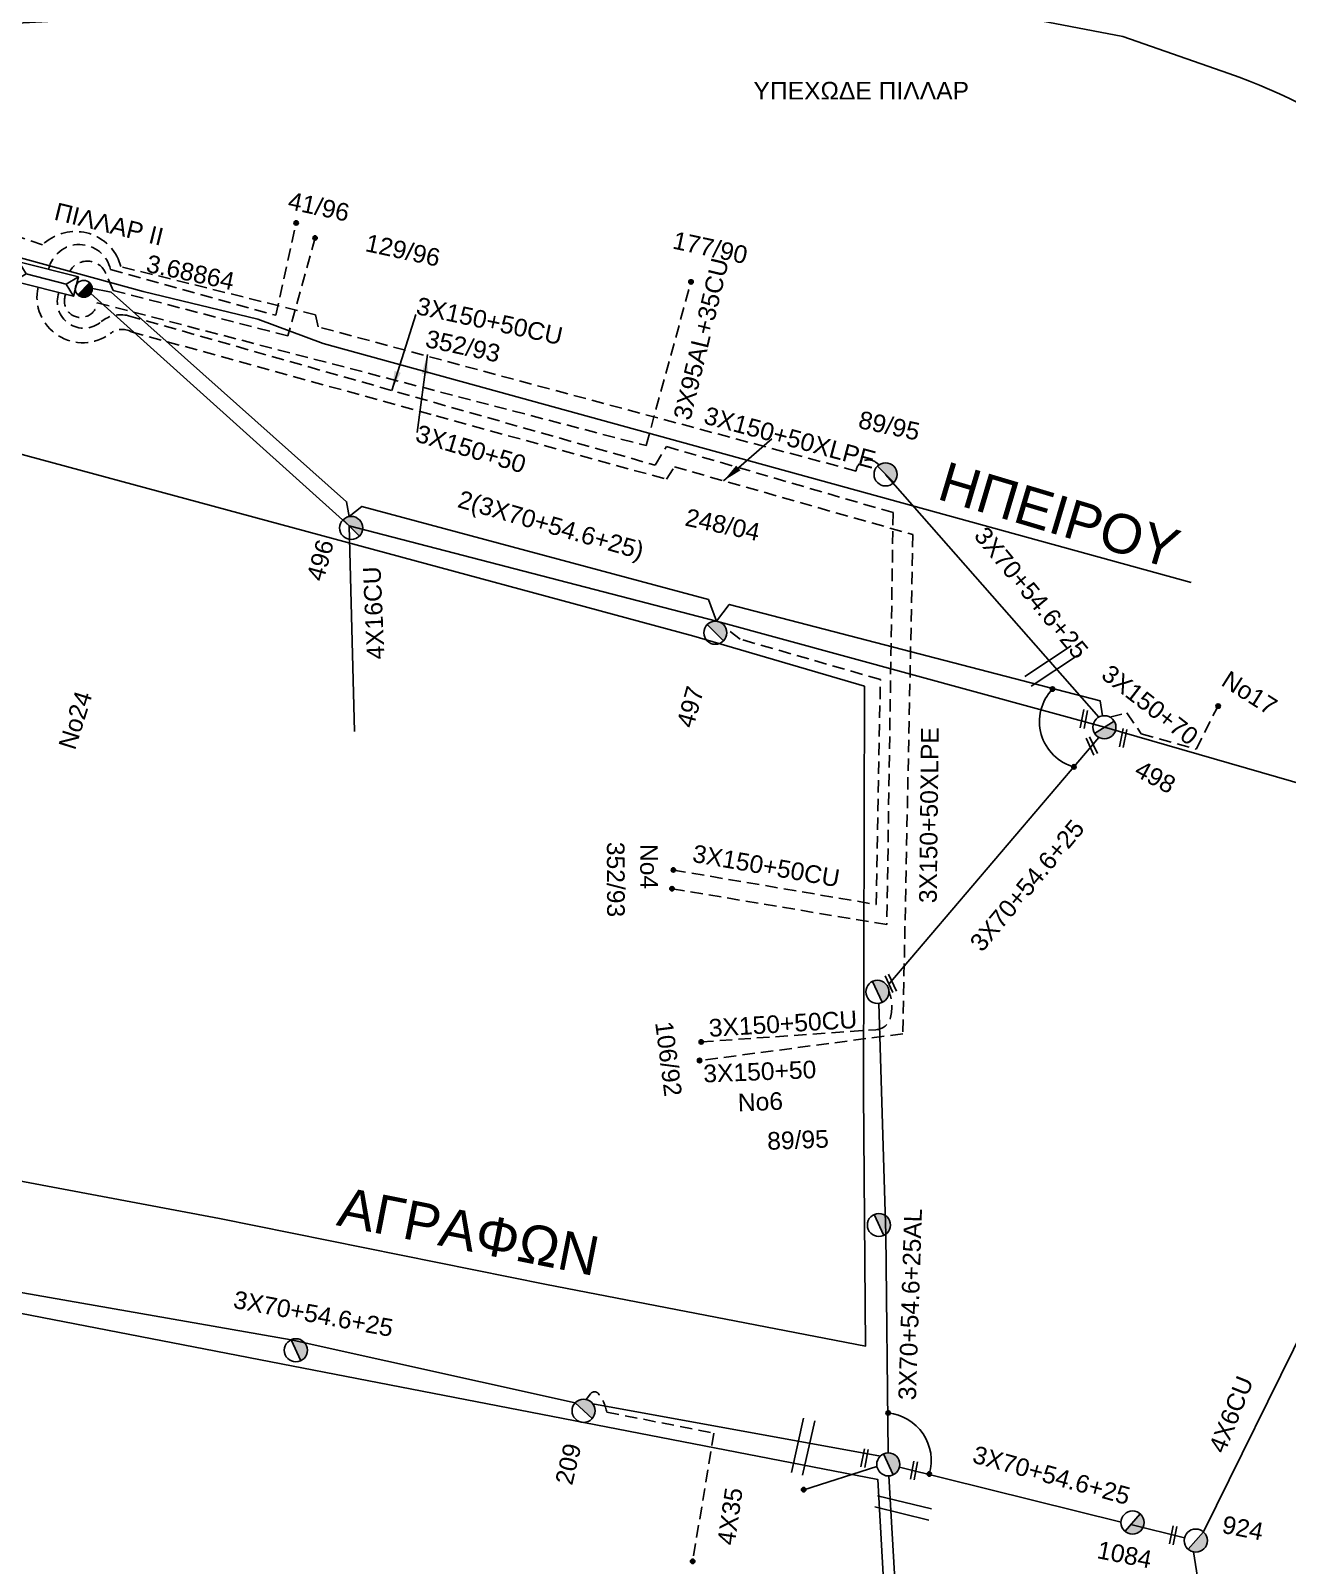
# Model space of a CAD drawing. Header units: millimetres. Extents: x 2999 to 5218, y 1863 to 2903.
# Drawn here: x 3919.1 to 4047.4, y 2453.6 to 2610.3 of the extents above; entities that cross this region are included whole.
import ezdxf

# ---------------------------------------------------------------- set-up
doc = ezdxf.new("R2010")
doc.units = ezdxf.units.MM
doc.header["$LTSCALE"] = 0.5
doc.linetypes.add('DASHED', pattern=[19.05, 12.7, -6.35])
for name, color, linetype in [('Άγνωστα', 7, 'Continuous'), ('Εναέρια παροχή ΧΤ 4x16', 7, 'SYN_LINE'), ('Επιγραφές - Σχήματα', 7, 'Continuous'), ('Καλώδια ΧΤ   3x150+50CU', 7, 'DASHED'), ('Καλώδια ΧΤ   3x150AL+50XLPE', 7, 'DASHED'), ('Καλώδια ΧΤ   4x6CU', 7, 'DASHED'), ('Μηχανική τομή', 7, 'Continuous'), ('Στύλος ΦΜ', 7, 'Continuous'), ('Στύλος ΦΜ @ 1', 7, 'Continuous'), ('Συνδέσεις', 7, 'Continuous'), ('Συνεστραμμένα ΧΤ   3x70+54.6+25 AL', 7, 'SYN_LINE'), ('Τομή', 7, 'Continuous'), ('Υποσταθμός εναέριος 2 στύλων', 7, 'Continuous'), ('Υποσταθμός πόλεως', 7, 'Continuous'), ('Υπόβαθρο ΔΕΗ', 7, 'Continuous')]:
    doc.layers.add(name, color=color, linetype=linetype)
doc.styles.add('arial', font='ARIAL.TTF')
doc.styles.get("Standard").update_dxf_attribs({"font": 'ARIAL.TTF'})
doc.linetypes.add('SYN_LINE', pattern='A,0.5,-0.0001,["/\\/\\/\\/",Standard,S=0.1,R=0,X=0,Y=-0.05],-0.25', length=0.7501)
doc.dimstyles.new('ISO-25', dxfattribs={"dimtxt": 2.5, "dimasz": 2.5, "dimexe": 1.25, "dimexo": 0.625, "dimtad": 1, "dimtxsty": 'Standard', "dimcen": 2.5, "dimadec": 0, "dimazin": 0, "dimtfac": 1, "dimtmove": 0, "dimatfit": 3, "dimfxl": 1, "dimarcsym": 0})

# ---------------------------------------------------------------- blocks, each defined once
blk = doc.blocks.new('ΜΗΧΑΝΙΚΗ ΤΟΜΗ')
at = {"layer": 'Μηχανική τομή', "ltscale": 40}
for p, q in [((-1.89, 0.78), (1.89, 0.78)), ((1.89, 0), (-1.89, 0))]:
    blk.add_line(p, q, dxfattribs=at)
blk = doc.blocks.new('ΤΟΜΗ')
at = {"layer": 'Τομή', "ltscale": 40}
for p, q in [((-5.68, 0), (5.68, 0)), ((5.68, -2.33), (-5.68, -2.33))]:
    blk.add_line(p, q, dxfattribs=at)
blk = doc.blocks.new('ΥΠΑΡΧΩΝ ΤΣΙΜΕΝΤΕΝΙΟΣ ΣΤΥΛΟΣ')
at = {"layer": 'Στύλος ΦΜ'}
blk.add_hatch(color=7, dxfattribs=at).paths.add_polyline_path([(-1.29, -2.28, 0.574793), (2.62, 0, 0.268822), (1.3, 2.27)])
at = {"layer": 'Στύλος ΦΜ', "color": 7}
blk.add_line((-1.29, -2.28), (1.3, 2.27), dxfattribs=at)
blk.add_circle((0, 0), 2.62, dxfattribs=at)
at = {"layer": 'Στύλος ΦΜ', "flags": 4}
for tag, p in [('ΑΡΙΘΜΟΣ', (-4.68, 8.05)), ('ΤΥΠΟΣ', (-4.91, 3.03))]:
    blk.add_attdef(tag, p, '', height=4, dxfattribs=at)
blk = doc.blocks.new('ΥΠΟΣΤΑΘΜΟΣ ΕΝΑΕΡΙΟΣ ΕΠΙ 2 ΣΤΥΛΩΝ')
at = {"layer": 'Υποσταθμός εναέριος 2 στύλων', "linetype": 'Continuous'}
for points in [[(-11.97, -2.11, 0.574793), (-8.45, -0.07, 0.268822), (-9.64, 1.98)], [(9.68, -2.15, 0.574793), (13.19, -0.1, 0.268822), (12.01, 1.95)]]:
    blk.add_hatch(color=256, dxfattribs=at).paths.add_polyline_path(points)
for p, q in [((-11.97, -2.11), (-9.64, 1.98)), ((9.68, -2.15), (12.01, 1.95))]:
    blk.add_line(p, q, dxfattribs=at)
for centre in [(-10.81, -0.07), (10.84, -0.1)]:
    blk.add_circle(centre, 2.36, dxfattribs=at)
at = {"layer": 'Υποσταθμός πόλεως', "linetype": 'Continuous', "ltscale": 40}
blk.add_lwpolyline([(-8.57, 2.82), (8.57, 2.82), (8.57, -2.82), (-8.57, -2.82)], close=True, dxfattribs=at)
for points in [[(-5.75, 0), (-8.57, 2.82)], [(-8.57, -2.82), (-5.75, 0)], [(-5.75, 0), (5.75, 0)], [(5.75, 0), (8.57, 2.82)], [(8.57, -2.82), (5.75, 0)]]:
    blk.add_lwpolyline(points, dxfattribs=at)
at = {"layer": 'Υποσταθμός εναέριος 2 στύλων', "ltscale": 40, "flags": 1}
for tag, p in [('ΜΕΤΑΣΧΗΜΑΤΙΣΜΟΣ', (14.09, 2.51)), ('ΙΣΧΥΣ', (14.07, -0.28)), ('ΑΡΙΘΜΟΣ', (14.19, -3))]:
    blk.add_attdef(tag, p, '', height=1.8, dxfattribs=at)
blk = doc.blocks.new('_ΣΥΝΔΕΣΗ')
at = {"layer": 'Συνδέσεις', "linetype": 'SYN_LINE', "ltscale": 40}
blk.add_hatch(color=256, dxfattribs=at).paths.add_polyline_path([(0.5, -0.01, 1), (-0.5, -0.01, 1)])
at = {"layer": 'Συνδέσεις'}
blk.add_circle((0, -0.01), 0.5, dxfattribs=at)

msp = doc.modelspace()

# ---------------------------------------------------------------- linework, layer by layer
at = {"layer": 'Άγνωστα', "color": 85, "linetype": 'DASHED', "ltscale": 0.2}
msp.add_lwpolyline([(3920.93, 2585.96, -0.803214), (3927.25, 2585.92), (3944.14, 2581.25), (3946.2, 2590.69)], format="xyb", dxfattribs=at)
at = {"layer": 'Άγνωστα', "color": 133, "linetype": 'DASHED', "ltscale": 0.2}
for points in [[(3920.31, 2588.44), (3917.47, 2589.39, 0.472826), (3915.16, 2587.94)], [(4005.79, 2566.03), (4005.72, 2565.99), (4005.41, 2566.22, 0.587405), (4003.36, 2565.35), (3948.46, 2580.07), (3948.18, 2581.29), (3928.31, 2586.22), (3928.03, 2587.03, 0.517031), (3920.31, 2588.44)]]:
    msp.add_lwpolyline(points, format="xyb", dxfattribs=at)
at = {"layer": 'Άγνωστα', "color": 173, "linetype": 'DASHED', "ltscale": 0.2}
msp.add_lwpolyline([(3948.13, 2589.16), (3945.34, 2579.14), (3927.52, 2583.8), (3926.78, 2585.53, 0.619335), (3923.09, 2585.74, 34.800576)], format="xyb", dxfattribs=at)
at = {"layer": 'Άγνωστα', "color": 2, "linetype": 'DASHED', "ltscale": 0.2}
msp.add_lwpolyline([(3925.9, 2582.54), (3981.92, 2567.95), (3986.51, 2584.66)], dxfattribs=at)
at = {"layer": 'Άγνωστα', "color": 6, "linetype": 'DASHED', "ltscale": 0.2}
msp.add_lwpolyline([(4029.27, 2540.22), (4031.01, 2540.66), (4031.01, 2540.66), (4032.47, 2538.53), (4038.06, 2536.95), (4040.34, 2541.41)], dxfattribs=at)
at = {"layer": 'Άγνωστα', "color": 5, "linetype": 'DASHED', "ltscale": 0.2}
msp.add_lwpolyline([(4008.13, 2507.89), (3987.38, 2505.15)], dxfattribs=at)
at = {"layer": 'Άγνωστα', "color": 2, "linetype": 'DASHED', "ltscale": 0.2}
msp.add_lwpolyline([(3975.81, 2470.54), (3976.24, 2471.12, -0.499087), (3977.07, 2471.13, -0.118538), (3977.91, 2469.25), (3988.84, 2467.11), (3986.68, 2454.02)], format="xyb", dxfattribs=at)
msp.add_arc((3924.22, 2582.71), 1.68, 156.1777, 354.0749, dxfattribs=at)
at = {"layer": 'Εναέρια παροχή ΧΤ 4x16', "color": 7, "linetype": 'SYN_LINE', "ltscale": 20}
msp.add_line((3951.61, 2559.76), (3952.16, 2538.76), dxfattribs=at)
at = {"layer": 'Επιγραφές - Σχήματα', "color": 1}
msp.add_line((3927.32, 2583.62), (3925.23, 2584.02), dxfattribs=at)
at = {"layer": 'Επιγραφές - Σχήματα', "ltscale": 0.2}
for centre, radius, start, end in [((4026.88, 2539.77), 4.8, 136.3061, 255.3844), ((4006.16, 2464.32), 4.87, 343.4743, 84.4329)]:
    msp.add_arc(centre, radius, start, end, dxfattribs=at)
at = {"layer": 'Καλώδια ΧΤ   3x150+50CU', "color": 30, "linetype": 'DASHED', "ltscale": 0.2}
msp.add_lwpolyline([(3921.98, 2583.57, 0.776868), (3926.31, 2580.61, -0.240296), (3929.07, 2581.21), (3982.84, 2565.95), (3984, 2567.85), (4007.14, 2561.1), (4006.5, 2519.03), (3984.57, 2522.7)], format="xyb", dxfattribs=at)
at = {"layer": 'Καλώδια ΧΤ   3x150+50CU', "color": 6, "ltscale": 0.2}
for points in [[(4005.41, 2521.09), (4005.84, 2544.05), (3991.52, 2548.19), (3990.2, 2549.23)], [(3984.71, 2524.61), (4005.41, 2521.09)]]:
    msp.add_lwpolyline(points, dxfattribs=at)
at = {"layer": 'Καλώδια ΧΤ   3x150+50CU', "color": 1, "ltscale": 0.2}
msp.add_lwpolyline([(3987.54, 2507.06), (4005.37, 2508.3, 0.324958), (4006.87, 2509.55, 0.153091), (4006.71, 2512.24, 18.870687)], format="xyb", dxfattribs=at)
at = {"layer": 'Καλώδια ΧΤ   3x150AL+50XLPE', "color": 5, "linetype": 'DASHED', "ltscale": 0.2}
msp.add_lwpolyline([(3919.85, 2584.11, 0.695553), (3927.22, 2579.39, -0.302296), (3929.37, 2579.57), (3960.51, 2570.98), (3983.99, 2564.52), (3984.81, 2565.78), (4009.16, 2558.86), (4008.13, 2507.89)], format="xyb", dxfattribs=at)
at = {"layer": 'Καλώδια ΧΤ   4x6CU', "color": 1, "linetype": 'SYN_LINE', "ltscale": 20}
for points in [[(4038.81, 2457.03), (4049.33, 2478.33)], [(4037.81, 2454.98), (4042.11, 2427.56)]]:
    msp.add_lwpolyline(points, dxfattribs=at)
at = {"layer": 'Συνεστραμμένα ΧΤ   3x70+54.6+25 AL', "color": 6, "ltscale": 20}
msp.add_lwpolyline([(3925.24, 2583.49), (3951.61, 2559.76), (3989.12, 2550.01), (4028.71, 2539.19), (4068.66, 2527.66)], dxfattribs=at)
at = {"layer": 'Συνεστραμμένα ΧΤ   3x70+54.6+25 AL', "color": 1, "ltscale": 20}
for points in [[(3927.32, 2583.62), (3951.35, 2562.22), (3951.62, 2560.7), (3952.92, 2561.74), (3988.29, 2552.22), (3989.12, 2550.01), (3990.42, 2551.73), (4028.26, 2541.9), (4028.52, 2540.35)], [(4028.15, 2538.15), (4006.72, 2512.94)], [(4005.68, 2511), (4006.39, 2487.42), (4006.64, 2465.1)], [(4007.79, 2463.63), (4030.41, 2458.02)], [(4031.41, 2457.78), (4036.89, 2456.42)]]:
    msp.add_lwpolyline(points, dxfattribs=at)
at = {"layer": 'Συνεστραμμένα ΧΤ   3x70+54.6+25 AL', "color": 133, "ltscale": 20}
msp.add_lwpolyline([(4028.14, 2540.22), (4006.37, 2565.01)], dxfattribs=at)
at = {"layer": 'Συνεστραμμένα ΧΤ   3x70+54.6+25 AL', "color": 2, "ltscale": 20}
for points in [[(3914.98, 2482.02), (3945.68, 2476.64), (3974.68, 2470.19)], [(4005.84, 2464.77), (3976.49, 2470.09)]]:
    msp.add_lwpolyline(points, dxfattribs=at)
at = {"layer": 'Συνεστραμμένα ΧΤ   3x70+54.6+25 AL', "color": 2, "ltscale": 10}
msp.add_lwpolyline([(4005.49, 2463.71), (3998.01, 2461.33)], dxfattribs=at)
at = {"layer": 'Συνεστραμμένα ΧΤ   3x70+54.6+25 AL', "color": 151, "linetype": 'SYN_LINE', "ltscale": 20}
msp.add_lwpolyline([(4008.42, 2433.32), (4006.72, 2462.75)], dxfattribs=at)
at = {"layer": 'Υπόβαθρο ΔΕΗ'}
for points in [[(3164.12, 2883.67), (3167.25, 2871.76, 0.063346), (3173.89, 2855.3, 0.000157), (3183.12, 2838.82, 0.111186), (3189.49, 2831.74), (3197.82, 2824.01, 0.107355), (3213.91, 2814.51), (3248.54, 2802.39), (3298.44, 2786.79), (3489.1, 2726.39), (3662.01, 2671.76), (3814.81, 2623.48), (3850.29, 2612.15, 0.106038), (3881.19, 2609.12), (3925.89, 2611.53), (3961.26, 2614.3), (3992.13, 2615.03), (4011.55, 2613.36), (4030.59, 2609.73), (4041.41, 2605.94, -0.07415), (4057.19, 2597.64, 0.043078)], [(4037.55, 2553.96), (3948.97, 2578.37), (3942.28, 2580.86), (3930.58, 2583.69), (3913.56, 2588.34), (3906.02, 2590.15), (3903.04, 2591.21), (3894.29, 2591.21), (3885.23, 2592.03), (3835.13, 2592.87, 0.149123), (3834.51, 2592.86, 0.185633), (3817.82, 2581.24), (3812.44, 2574.51), (3802.17, 2560.34), (3786.64, 2540.74), (3757.42, 2506.84)], [(3866.28, 2345.78), (3891.46, 2484.51), (4005.57, 2462.39), (4015.35, 2288), (4015.44, 2286.81, -0.616311), (4012.24, 2284.87), (3913.46, 2326.24), (3866.28, 2345.78)]]:
    msp.add_lwpolyline(points, format="xyb", dxfattribs=at)
msp.add_lwpolyline([(4004.23, 2543.39), (4004.12, 2501.93), (4004.33, 2476), (3971.75, 2482.29), (3938.36, 2489.03), (3905.96, 2495.13), (3894.03, 2496.86), (3902.84, 2545.39), (3907.75, 2569.85), (3986.8, 2548.49), (4004.23, 2543.39)], dxfattribs=at)

# ---------------------------------------------------------------- block references
at = {"layer": 'Μηχανική τομή'}
for p, xscale, yscale, zscale, rotation in [((4026.43, 2540.06), 0.4999999999999997, 0.4999999999999997, 0.4999999999999997, 259.0848520262939), ((4030.43, 2538.12), 0.4999999999999997, 0.4999999999999997, 0.4999999999999997, 259.0848520262939), ((4027.59, 2537.37), 0.4999999999999994, 0.4999999999999994, 0.4999999999999994, 115.1929656282743), ((4007.07, 2513.11), 0.4999999999999994, 0.4999999999999994, 0.4999999999999994, 115.1929656282743), ((4004.04, 2464.59), 0.4999999999999997, 0.4999999999999997, 0.4999999999999997, 259.0848520262939), ((4009.08, 2463.33), 0.4999999999999997, 0.4999999999999997, 0.4999999999999997, 259.0848520262939), ((4035.54, 2456.72), 0.4999999999999997, 0.4999999999999997, 0.4999999999999997, 259.0848520262939)]:
    msp.add_blockref('ΜΗΧΑΝΙΚΗ ΤΟΜΗ', p, dxfattribs=dict(at, xscale=xscale, yscale=yscale, zscale=zscale, rotation=rotation))
at = {"layer": 'Στύλος ΦΜ @ 1', "ltscale": 40, "xscale": 0.449999999999818, "yscale": 0.449999999999818, "zscale": 0.449999999999818}
for p, rotation in [((4006.37, 2565.01), 74.6176723815146), ((4005.54, 2512.17), 54.47013478148382), ((4005.69, 2488.36), 54.47013478148382), ((3946.17, 2475.57), 54.47013478148382), ((4006.65, 2463.92), 54.47013478148382)]:
    msp.add_blockref('ΥΠΑΡΧΩΝ ΤΣΙΜΕΝΤΕΝΙΟΣ ΣΤΥΛΟΣ', p, dxfattribs=dict(at, rotation=rotation))
at = {"layer": 'Στύλος ΦΜ @ 1', "ltscale": 40}
ref = msp.add_blockref('ΥΠΑΡΧΩΝ ΤΣΙΜΕΝΤΕΝΙΟΣ ΣΤΥΛΟΣ', (3951.82, 2559.54), dxfattribs=dict(at, xscale=0.449999999999818, yscale=0.449999999999818, zscale=0.449999999999818, rotation=74.6176723815146))
ref.add_attrib('ΤΥΠΟΣ', '496', (3948.96, 2553.99), dxfattribs={"layer": 'Στύλος ΦΜ', "height": 1.8, "rotation": 74.6177, "flags": 4})
ref = msp.add_blockref('ΥΠΑΡΧΩΝ ΤΣΙΜΕΝΤΕΝΙΟΣ ΣΤΥΛΟΣ', (3988.99, 2548.84), dxfattribs=dict(at, xscale=0.449999999999818, yscale=0.449999999999818, zscale=0.449999999999818, rotation=74.6176723815146))
ref.add_attrib('ΤΥΠΟΣ', '497', (3986.73, 2539.01), dxfattribs={"layer": 'Στύλος ΦΜ', "height": 1.8, "rotation": 74.6177, "flags": 4})
ref = msp.add_blockref('ΥΠΑΡΧΩΝ ΤΣΙΜΕΝΤΕΝΙΟΣ ΣΤΥΛΟΣ', (4028.71, 2539.19), dxfattribs=dict(at, xscale=0.449999999999818, yscale=0.449999999999818, zscale=0.449999999999818, rotation=331.698606797676))
ref.add_attrib('ΤΥΠΟΣ', '498', (4031.64, 2534.32), dxfattribs={"layer": 'Στύλος ΦΜ', "height": 1.8, "rotation": 331.6986, "flags": 4})
ref = msp.add_blockref('ΥΠΑΡΧΩΝ ΤΣΙΜΕΝΤΕΝΙΟΣ ΣΤΥΛΟΣ', (3975.54, 2469.39), dxfattribs=dict(at, xscale=0.449999999999818, yscale=0.449999999999818, zscale=0.449999999999818, rotation=76.84003593627382))
ref.add_attrib('ΤΥΠΟΣ', '209', (3974.37, 2461.71), dxfattribs={"layer": 'Στύλος ΦΜ', "height": 1.8, "rotation": 76.84, "flags": 4})
ref = msp.add_blockref('ΥΠΑΡΧΩΝ ΤΣΙΜΕΝΤΕΝΙΟΣ ΣΤΥΛΟΣ', (4031.58, 2457.98), dxfattribs=dict(at, xscale=0.4499999999998178, yscale=0.4499999999998178, zscale=0.4499999999998178, rotation=348.8830291652558))
ref.add_attrib('ΤΥΠΟΣ', '1084', (4027.85, 2454.36), dxfattribs={"layer": 'Στύλος ΦΜ', "height": 1.8, "rotation": 348.883, "flags": 4})
ref = msp.add_blockref('ΥΠΑΡΧΩΝ ΤΣΙΜΕΝΤΕΝΙΟΣ ΣΤΥΛΟΣ', (4038.04, 2456.14), dxfattribs=dict(at, xscale=0.4499999999998178, yscale=0.4499999999998178, zscale=0.4499999999998178, rotation=348.8830291652558))
ref.add_attrib('ΤΥΠΟΣ', '924', (4040.61, 2456.94), dxfattribs={"layer": 'Στύλος ΦΜ', "height": 1.8, "rotation": 348.883, "flags": 4})
at = {"layer": 'Συνδέσεις'}
for p, xscale, yscale, zscale in [((3946.2, 2590.69), 0.4500000000000455, 0.4500000000000455, 0.4500000000000455), ((3948.13, 2589.16), 0.4500000000000455, 0.4500000000000455, 0.4500000000000455), ((3986.51, 2584.67), 0.4500000000000455, 0.4500000000000455, 0.4500000000000455), ((4023.41, 2543.09), 0.4500000000002728, 0.4500000000002728, 0.4500000000002728), ((4040.32, 2541.35), 0.4500000000000455, 0.4500000000000455, 0.4500000000000455), ((4025.6, 2535.15), 0.4500000000002728, 0.4500000000002728, 0.4500000000002728), ((3984.71, 2524.62), 0.4500000000000455, 0.4500000000000455, 0.4500000000000455), ((3984.57, 2522.7), 0.4500000000000455, 0.4500000000000455, 0.4500000000000455), ((3987.55, 2507.06), 0.4500000000000455, 0.4500000000000455, 0.4500000000000455), ((3987.38, 2505.16), 0.4500000000000455, 0.4500000000000455, 0.4500000000000455), ((4006.63, 2469.18), 0.4500000000000455, 0.4500000000000455, 0.4500000000000455), ((4010.83, 2462.94), 0.4500000000000455, 0.4500000000000455, 0.4500000000000455), ((3998.01, 2461.34), 0.4500000000000455, 0.4500000000000455, 0.4500000000000455), ((3986.68, 2454.02), 0.4500000000000455, 0.4500000000000455, 0.4500000000000455)]:
    msp.add_blockref('_ΣΥΝΔΕΣΗ', p, dxfattribs=dict(at, xscale=xscale, yscale=yscale, zscale=zscale))
at = {"layer": 'Τομή'}
for p, xscale, yscale, zscale, rotation in [((4022.96, 2545.93), 0.4999999999999999, 0.4999999999999999, 0.4999999999999999, 33.5483608789946), ((3997.38, 2465.86), 0.4999999999999999, 0.4999999999999999, 0.4999999999999999, 77.30378890074378), ((4008.3, 2460.04), 0.4999999999999997, 0.4999999999999997, 0.4999999999999997, 346.229405732362)]:
    msp.add_blockref('ΤΟΜΗ', p, dxfattribs=dict(at, xscale=xscale, yscale=yscale, zscale=zscale, rotation=rotation))
at = {"layer": 'Υποσταθμός εναέριος 2 στύλων', "xscale": 0.3657859454958055, "yscale": 0.3657859454958055, "zscale": 0.3657859454958055, "rotation": 345.8051852779245}
msp.add_blockref('ΥΠΟΣΤΑΘΜΟΣ ΕΝΑΕΡΙΟΣ ΕΠΙ 2 ΣΤΥΛΩΝ', (3920.68, 2584.96), dxfattribs=at)

# ---------------------------------------------------------------- texts
at = {"layer": 'Άγνωστα', "ltscale": 40, "char_height": 1.8, "width": 17.1868, "attachment_point": 1, "style": 'arial'}
for s, insert, rotation in [('3X95AL+35CU', (3984.68, 2570.86), 76.4116), ('3X150+50', (3958.78, 2570.13), 343.312), ('3X150+70', (4029.36, 2545.72), 322.2456), ('3X150+50', (3987.73, 2504.71), 2.2487), ('4X35', (3989.17, 2455.84), 81.702)]:
    msp.add_mtext(s, dxfattribs=dict(at, insert=insert, rotation=rotation))
at = {"layer": 'Εναέρια παροχή ΧΤ 4x16', "color": 7, "linetype": 'Continuous', "ltscale": 0.2, "insert": (3953.43, 2546.07), "char_height": 1.8, "attachment_point": 1, "rotation": 92.5348}
msp.add_mtext_dynamic_manual_height_columns('4X16CU', width=14.135, gutter_width=12.5, heights=[0], dxfattribs=at)
at = {"layer": 'Επιγραφές - Σχήματα', "color": 1, "ltscale": 0.2, "insert": (3992.88, 2605.09), "char_height": 1.8, "width": 22.9027, "attachment_point": 1}
msp.add_mtext('ΥΠΕΧΩΔΕ ΠΙΛΛΑΡ', dxfattribs=at)
at = {"layer": 'Επιγραφές - Σχήματα', "ltscale": 40, "char_height": 1.8, "width": 17.1868, "attachment_point": 1, "style": 'arial'}
for s, insert, rotation in [('41/96', (3945.63, 2593.89), 347.8948), ('129/96', (3953.53, 2589.58), 347.8948), ('177/90', (3984.9, 2589.85), 347.8948), ('3.68864', (3931.16, 2587.47), 347.8948), ('352/93', (3959.66, 2579.8), 347.8948), ('89/95', (4003.86, 2571.53), 347.8948), ('248/04', (3986.17, 2561.56), 347.8948), ('Νο17', (4041.47, 2545.06), 327.6366), ('Νο24', (3921.9, 2537.31), 72.5795), ('352/93', (3979.72, 2527.49), 270.2105), ('Νο4', (3983.12, 2527.27), 270.2105), ('106/92', (3984.63, 2509.26), 277.2549), ('Νο6', (3991.25, 2501.76), 2.2487), ('89/95', (3994.25, 2497.83), 2.2487)]:
    msp.add_mtext(s, dxfattribs=dict(at, insert=insert, rotation=rotation))
at = {"layer": 'Επιγραφές - Σχήματα', "insert": (3921.82, 2592.79), "char_height": 1.8, "width": 15.3774, "attachment_point": 1, "rotation": 346.1977}
msp.add_mtext('ΠΙΛΛΑΡ ΙΙ', dxfattribs=at)
at = {"layer": 'Επιγραφές - Σχήματα', "char_height": 4, "width": 90.8081, "attachment_point": 1, "style": 'arial'}
for s, insert, rotation in [('ΗΠΕΙΡΟΥ', (4012.63, 2566.37), 343.375), ('ΑΓΡΑΦΩΝ', (3950.99, 2492.28), 348.8451)]:
    msp.add_mtext(s, dxfattribs=dict(at, insert=insert, rotation=rotation))
at = {"layer": 'Καλώδια ΧΤ   3x150+50CU', "ltscale": 0.2, "char_height": 1.8, "width": 17.1868, "attachment_point": 1, "style": 'arial'}
for insert, rotation in [((3958.72, 2583.15), 347.8948), ((3986.87, 2527.23), 350.0812), ((3988.27, 2509.37), 3.4315)]:
    msp.add_mtext('3X150+50CU', dxfattribs=dict(at, insert=insert, rotation=rotation))
at = {"layer": 'Καλώδια ΧΤ   3x150AL+50XLPE', "ltscale": 40, "char_height": 1.8, "width": 17.1868, "attachment_point": 1, "style": 'arial'}
for insert, rotation in [((3988.17, 2571.97), 344.9653), ((4009.79, 2521.24), 89.3372)]:
    msp.add_mtext('3X150+50XLPE', dxfattribs=dict(at, insert=insert, rotation=rotation))
at = {"layer": 'Καλώδια ΧΤ   4x6CU', "ltscale": 40, "insert": (4039.3, 2465.59), "char_height": 1.8, "width": 17.1868, "attachment_point": 1, "rotation": 68.3761, "style": 'arial'}
msp.add_mtext('4X6CU', dxfattribs=at)
at = {"layer": 'Συνεστραμμένα ΧΤ   3x70+54.6+25 AL', "ltscale": 40, "char_height": 1.8, "width": 17.1868, "attachment_point": 1, "style": 'arial'}
for s, insert, rotation in [('2(3X70+54.6+25)', (3963.06, 2563.42), 343.9817), ('3X70+54.6+25', (4016.69, 2559.85), 309.6168), ('3X70+54.6+25', (4014.83, 2517.29), 50.0912), ('3X70+54.6+25', (3940.01, 2481.68), 349.5915), ('3X70+54.6+25', (4015.6, 2465.87), 344.6319)]:
    msp.add_mtext(s, dxfattribs=dict(at, insert=insert, rotation=rotation))
at = {"layer": 'Συνεστραμμένα ΧΤ   3x70+54.6+25 AL', "ltscale": 20, "insert": (4007.67, 2470.51), "char_height": 1.8, "width": 17.1868, "attachment_point": 1, "rotation": 88.1873, "style": 'arial'}
msp.add_mtext('3X70+54.6+25AL', dxfattribs=at)

# ---------------------------------------------------------------- leaders
at = {"layer": 'Επιγραφές - Σχήματα', "ltscale": 40}
for points in [[(3955.96, 2573.58), (3958.42, 2581.35)], [(3959.6, 2577.25), (3958.54, 2569.29)], [(3989.83, 2564.35), (3994.76, 2568.64)]]:
    msp.add_leader(points, dimstyle='ISO-25', override={"dimasz": 2, "dimtad": 0}, dxfattribs=at)

doc.saveas('drawing.dxf')
